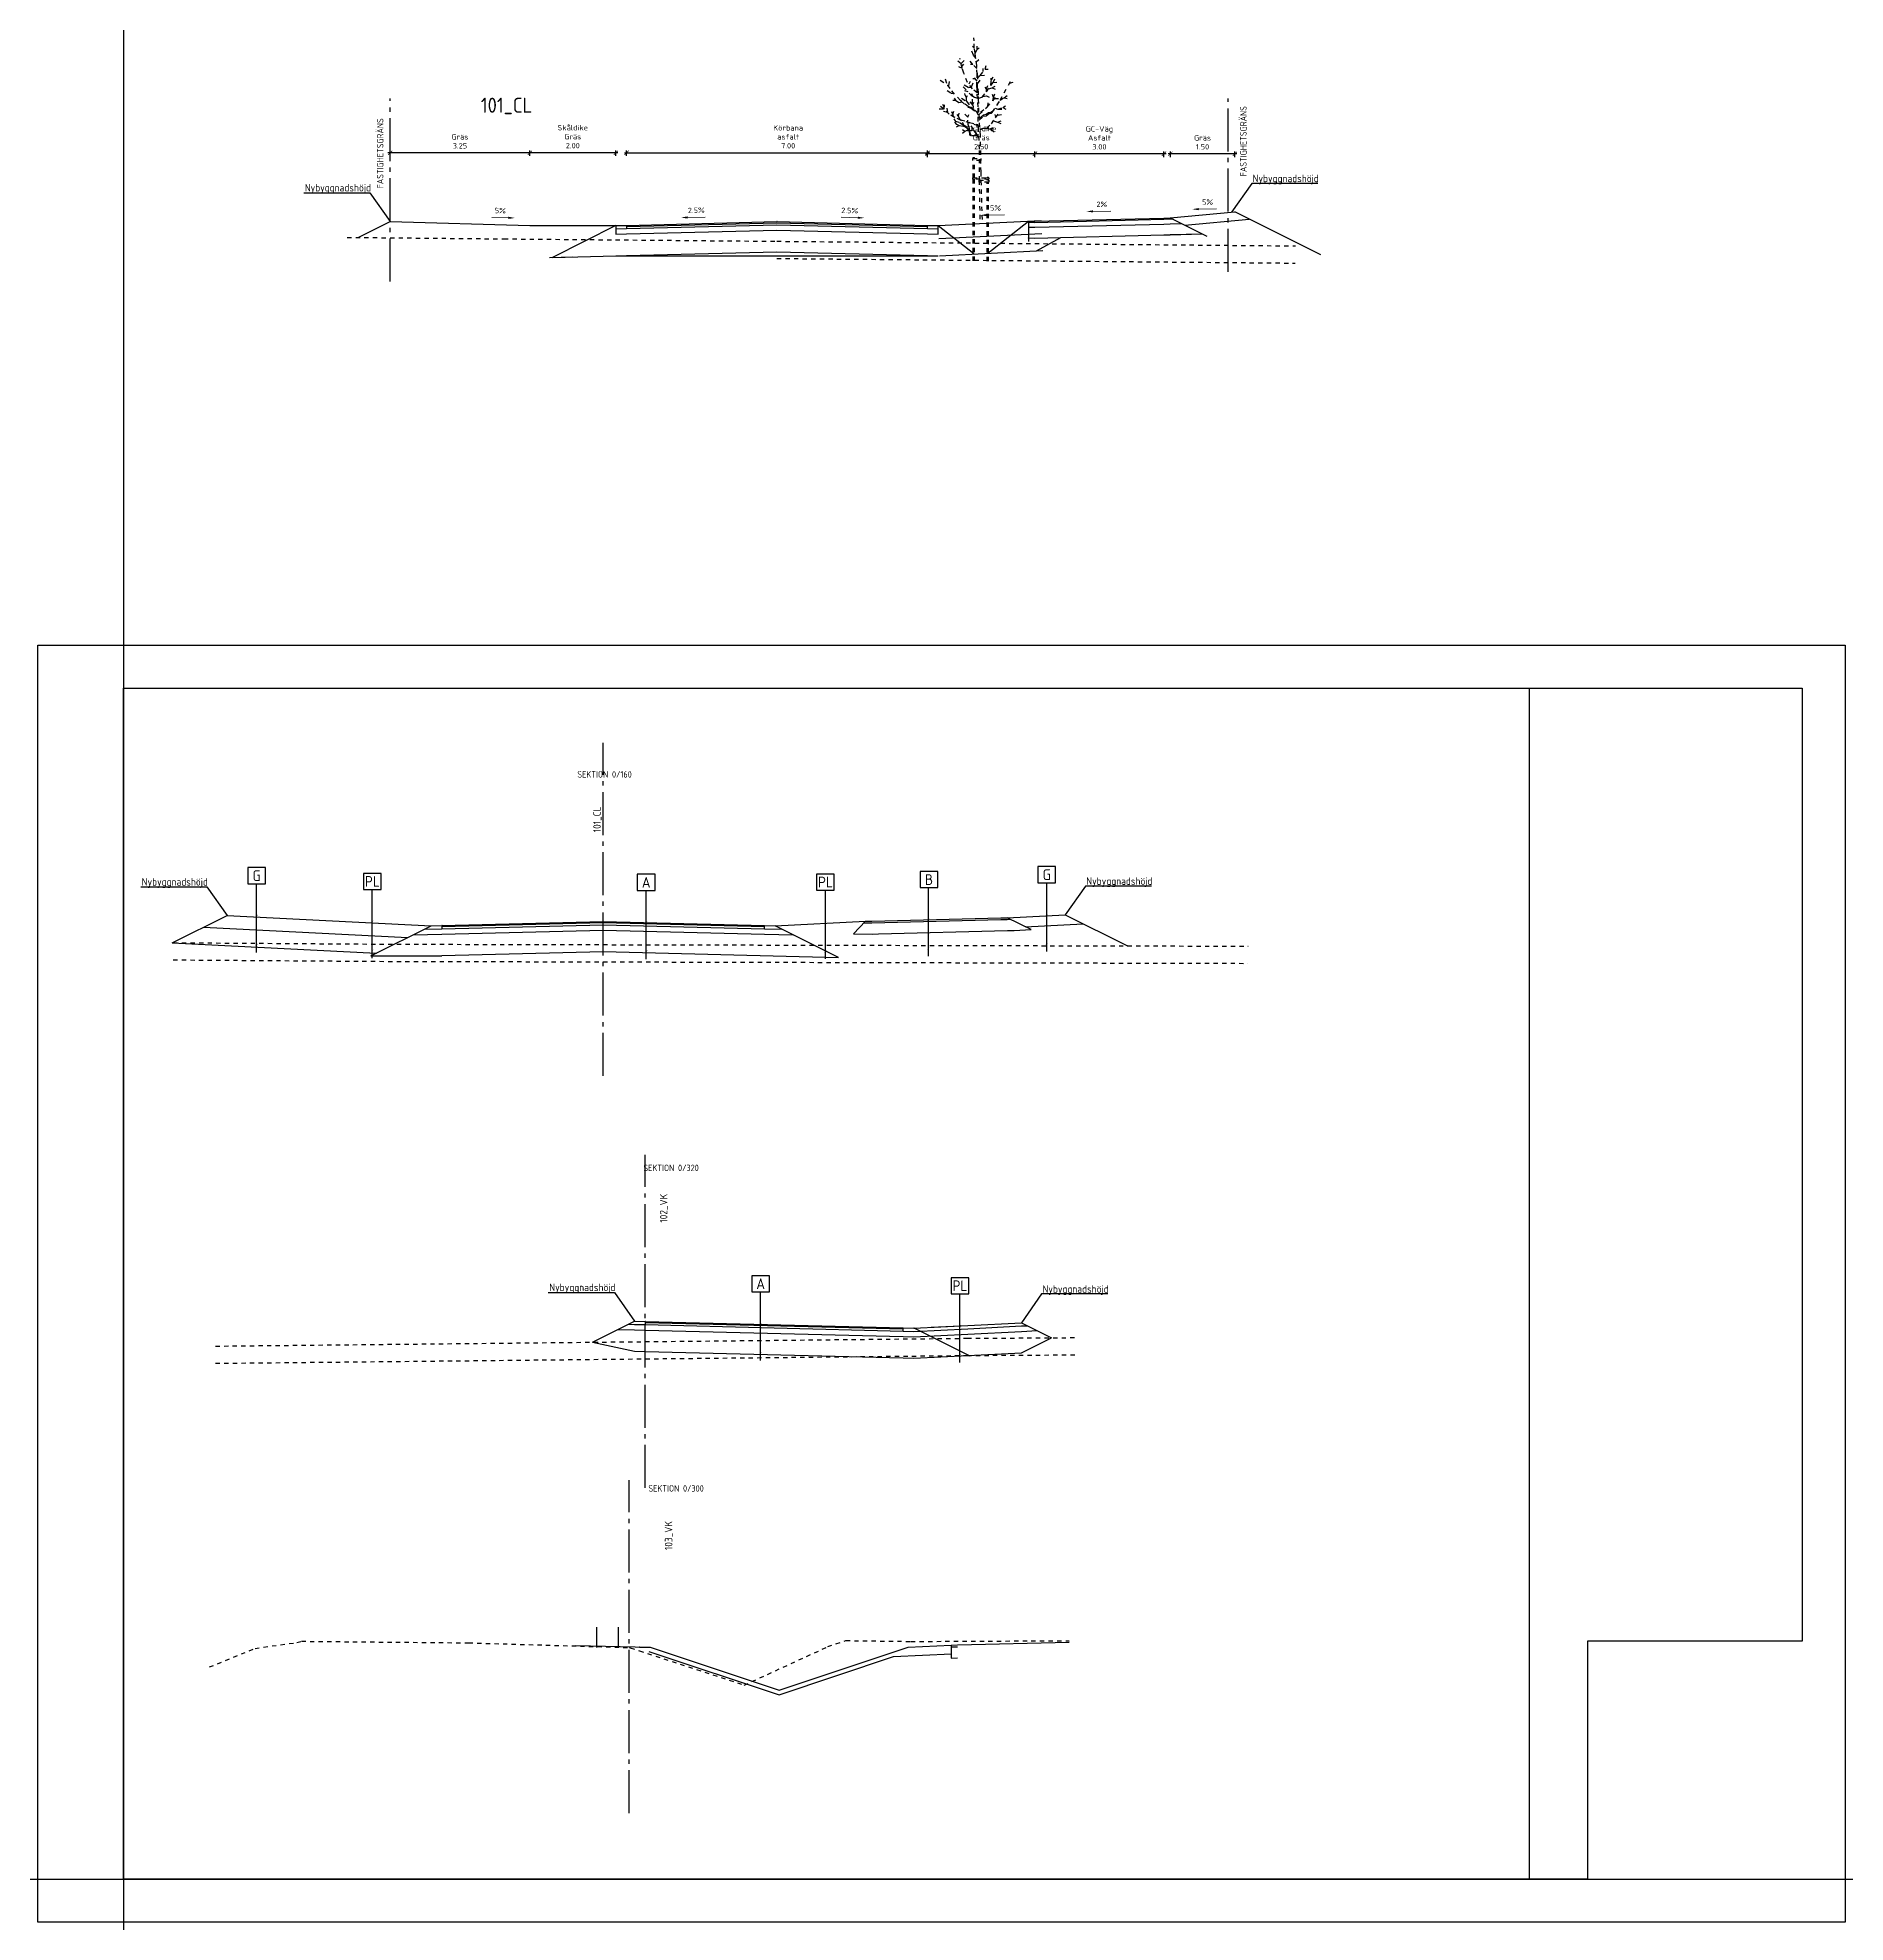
# Model space of a CAD drawing. Header units: metres. Extents: x -15 to 360, y -10 to 97.
# Drawn here: x 98 to 140.05, y -1 to 42.83 of the extents above; entities that cross this region are included whole.
import ezdxf
from ezdxf.enums import TextEntityAlignment as Align

# ---------------------------------------------------------------- set-up
doc = ezdxf.new("R2010")
doc.units = ezdxf.units.M
doc.header["$LTSCALE"] = 0.05
doc.header["$MEASUREMENT"] = 0
for name, pattern in [('AA_DASHED_1', [2, 1, -1]), ('CENTRUMLINJE', [27, 20, -3, 1, -3]), ('DASHED_2', [3, 2, -1])]:
    doc.linetypes.add(name, pattern=pattern)
doc.layers.get('0').update_dxf_attribs({"linetype": 'CONTINUOUS'})
doc.layers.get('DEFPOINTS').update_dxf_attribs({"color": 5, "linetype": 'CONTINUOUS'})
for name, color, linetype in [('04_bakgrund', 9, 'AA_DASHED_1'), ('04_mått', 4, 'CONTINUOUS'), ('04_txt', 1, 'CONTINUOUS'), ('04_öb-typ', 1, 'CONTINUOUS'), ('M-37-CL_Txt', 1, 'CONTINUOUS'), ('M-37-Mark', 9, 'DASHED_2'), ('M-37-OB_B1', 4, 'CONTINUOUS'), ('M-37-OB_B2', 4, 'CONTINUOUS'), ('M-37-OB_Bi1', 4, 'CONTINUOUS'), ('M-37-OB_Bi2', 4, 'CONTINUOUS'), ('M-37-OB_F1', 4, 'CONTINUOUS'), ('M-37-OB_F2', 4, 'CONTINUOUS'), ('M-37-SektNr', 3, 'CONTINUOUS'), ('M-37-Vag-Overyta', 3, 'CONTINUOUS'), ('M-37-Vag-Slitlager', 4, 'CONTINUOUS'), ('M-372A', 9, 'DASHED_2'), ('M-378B', 7, 'CENTRUMLINJE')]:
    doc.layers.add(name, color=color, linetype=linetype)
doc.layers.add('Non-PlotDot', color=7, linetype='CONTINUOUS', plot=False)
doc.styles.add('ISO', font='iso.shx')
doc.styles.add('P_ISO_30', font='ISO', dxfattribs={"height": 3})
doc.dimstyles.new('BH90$0', dxfattribs={"dimscale": 0.05, "dimtxt": 2.5, "dimasz": 2, "dimexe": 1, "dimexo": 5, "dimgap": 2, "dimtad": 1, "dimzin": 0, "dimdsep": 46, "dimtxsty": 'ISO', "dimblk1": 'ARCHTICK', "dimblk2": 'ARCHTICK', "dimsah": 1, "dimcen": 1.5, "dimdle": 1, "dimadec": 0, "dimazin": 0, "dimtfac": 1, "dimtix": 1, "dimtmove": 0, "dimatfit": 3, "dimfxl": 1.5, "dimfxlon": 1, "dimtolj": 1, "dimtzin": 0, "dimarcsym": 0})

# ---------------------------------------------------------------- blocks, each defined once
blk = doc.blocks.new('_NYPLANTERAT_TRAD_2')
for points in [[(-0.14, 3.984), (-0.178, 4.018)], [(-0.121, 3.859), (-0.14, 3.979), (-0.14, 4.147), (-0.151, 4.221)], [(0.049, -0.01), (0.019, 1.098), (0.005, 1.944), (-0.029, 2.491), (-0.034, 2.708), (-0.044, 2.756), (-0.044, 2.887), (-0.044, 2.993), (-0.063, 3.056), (-0.058, 3.327), (-0.082, 3.574), (-0.121, 3.859), (-0.068, 3.951), (-0.068, 4.024)], [(-0.068, 3.951), (-0.028, 3.984)], [(-0.52, 3.686), (-0.44, 3.623)], [(-0.506, 3.547), (-0.424, 3.514)], [(-0.073, 2.935), (-0.179, 3.033), (-0.296, 3.175), (-0.382, 3.395), (-0.382, 3.395), (-0.424, 3.514), (-0.472, 3.738)], [(-0.373, 3.688), (-0.44, 3.623)], [(-0.387, 3.603), (-0.434, 3.547)], [(-0.073, 3.371), (-0.082, 3.501), (-0.169, 3.596), (-0.241, 3.678)], [(-0.169, 3.596), (-0.227, 3.596)], [(-0.2, 3.918), (-0.164, 3.814), (-0.104, 3.735)], [(-0.094, 3.658), (-0.034, 3.715)], [(-0.004, 3.344), (0.116, 3.492), (0.139, 3.577)], [(-0.93, 3.236), (-0.765, 3.117)], [(-0.813, 3.26), (-0.765, 3.117), (-0.676, 2.995)], [(-0.72, 3.202), (-0.742, 3.086)], [(-0.399, 3.075), (-0.209, 2.884), (-0.133, 2.837), (-0.063, 2.813)], [(-0.37, 3.121), (-0.274, 3.065), (-0.209, 3.069)], [(-0.232, 3.202), (-0.265, 3.137)], [(-0.173, 3.163), (-0.209, 3.069)], [(-0.118, 3.265), (-0.171, 3.262)], [(-0.075, 3.209), (-0.163, 3.322)], [(0, 0), (-0.019, 0.899), (-0.019, 1.63), (-0.039, 2.075), (-0.048, 2.278), (-0.048, 2.611), (-0.073, 2.935), (-0.068, 3.022), (-0.077, 3.085), (-0.073, 3.371)], [(-0.061, 3.151), (0.014, 3.25)], [(-0.059, 3.284), (-0.004, 3.344)], [(-0.044, 2.811), (0.042, 2.841), (0.145, 2.96), (0.244, 3.111), (0.258, 3.225), (0.298, 3.308)], [(-0.021, 2.301), (0.079, 2.394), (0.137, 2.406), (0.221, 2.468), (0.266, 2.469), (0.28, 2.477), (0.46, 2.765), (0.75, 3.286)], [(-0.004, 3.344), (0.12, 3.352)], [(0.068, 3.432), (0.065, 3.503)], [(0.145, 2.96), (0.145, 3.028), (0.115, 3.068)], [(0.116, 3.492), (0.187, 3.485)], [(0.145, 3.028), (0.175, 3.105)], [(0.244, 3.111), (0.304, 3.175), (0.389, 3.185)], [(0.258, 3.225), (0.254, 3.282)], [(0.336, 3.085), (0.276, 3.058)], [(0.304, 3.175), (0.342, 3.268)], [(0.682, 3.163), (0.765, 3.185)], [(-0.043, 2.174), (-0.234, 2.231), (-0.445, 2.297), (-0.6, 2.367), (-0.726, 2.443), (-0.84, 2.562), (-0.968, 2.652)], [(-0.836, 2.604), (-0.871, 2.669)], [(-0.84, 2.562), (-0.83, 2.67)], [(-0.767, 2.99), (-0.674, 2.934), (-0.608, 2.921)], [(-0.045, 2.466), (-0.144, 2.543), (-0.211, 2.595), (-0.272, 2.61), (-0.461, 2.762), (-0.676, 2.995)], [(-0.64, 2.771), (-0.574, 2.765), (-0.501, 2.715), (-0.42, 2.726)], [(-0.604, 2.815), (-0.574, 2.765)], [(-0.44, 2.743), (-0.278, 2.601), (-0.213, 2.579), (-0.081, 2.48), (-0.046, 2.429)], [(-0.433, 2.817), (-0.32, 2.743), (-0.211, 2.595)], [(-0.364, 2.993), (-0.291, 2.967)], [(-0.32, 2.829), (-0.35, 2.882), (-0.358, 2.926)], [(-0.32, 2.743), (-0.32, 2.829), (-0.294, 2.878)], [(-0.187, 2.677), (-0.234, 2.725)], [(-0.175, 2.863), (-0.198, 2.912)], [(-0.187, 2.793), (-0.187, 2.677), (-0.165, 2.618), (-0.17, 2.563)], [(-0.178, 2.653), (-0.147, 2.721)], [(-0.027, 2.431), (0.16, 2.604), (0.393, 2.869)], [(0.199, 2.654), (0.085, 2.544), (-0.025, 2.457)], [(0.439, 2.74), (0.283, 2.505), (0.248, 2.484), (0.194, 2.474), (0.137, 2.432), (0.074, 2.417), (0.014, 2.362), (-0.009, 2.35), (-0.021, 2.343)], [(0.051, 2.851), (0.149, 2.865), (0.209, 2.839)], [(0.179, 2.626), (0.185, 2.706)], [(0.194, 3.035), (0.276, 3.058), (0.346, 3.024)], [(0.29, 2.752), (0.306, 2.829), (0.284, 2.898)], [(0.306, 2.829), (0.34, 2.912)], [(0.34, 2.809), (0.423, 2.807)], [(0.345, 2.58), (0.407, 2.562), (0.525, 2.594), (0.584, 2.634)], [(0.46, 2.765), (0.556, 2.825), (0.626, 2.805)], [(0.556, 2.825), (0.628, 2.873)], [(-0.959, 2.565), (-0.84, 2.562)], [(-0.78, 2.578), (-0.762, 2.481), (-0.851, 2.503)], [(-0.684, 2.418), (-0.542, 2.351), (-0.454, 2.312), (-0.249, 2.251), (-0.092, 2.213), (-0.045, 2.204)], [(-0.665, 2.501), (-0.622, 2.389)], [(-0.641, 2.438), (-0.617, 2.508)], [(-0.272, 2.093), (-0.338, 2.163), (-0.399, 2.187), (-0.489, 2.248), (-0.564, 2.272), (-0.603, 2.331)], [(-0.482, 2.168), (-0.547, 2.204), (-0.591, 2.257)], [(-0.506, 2.393), (-0.538, 2.437)], [(-0.476, 2.322), (-0.506, 2.393), (-0.491, 2.463)], [(-0.37, 2.176), (-0.409, 2.245)], [(-0.292, 2.371), (-0.361, 2.447)], [(-0.292, 2.371), (-0.269, 2.437)], [(-0.034, 1.951), (-0.214, 1.961), (-0.229, 1.978), (-0.244, 2.053), (-0.251, 2.107), (-0.277, 2.199), (-0.292, 2.371)], [(-0.062, 1.954), (-0.158, 2.09), (-0.236, 2.211)], [(-0.004, 2.08), (0.07, 2.114), (0.155, 2.114), (0.261, 2.219), (0.357, 2.36), (0.449, 2.491)], [(0.306, 2.286), (0.403, 2.258), (0.489, 2.288)], [(0.365, 2.371), (0.35, 2.432)], [(0.399, 2.42), (0.503, 2.433)], [(0.403, 2.258), (0.477, 2.226)], [(0.407, 2.562), (0.503, 2.556)], [(0.525, 2.594), (0.592, 2.56)], [(-0.03, 1.89), (-0.052, 1.923), (-0.106, 1.937), (-0.213, 1.938), (-0.242, 1.955), (-0.244, 1.989), (-0.261, 2.057), (-0.322, 2.126), (-0.356, 2.15), (-0.392, 2.156), (-0.501, 2.17), (-0.557, 2.139)], [(-0.081, 1.954), (-0.115, 2.02), (-0.151, 2.071), (-0.226, 2.053), (-0.295, 2.068), (-0.358, 2.042), (-0.413, 2.076)], [(-0.358, 2.042), (-0.411, 1.995)], [(-0.005, 2.096), (0.07, 2.114)], [(0.155, 2.114), (0.246, 2.092), (0.302, 2.128)], [(0.246, 2.092), (0.33, 2.026)]]:
    blk.add_lwpolyline(points)
blk = doc.blocks.new('_ARCHTICK')
at = {"color": 0, "linetype": 'ByBlock', "const_width": 0.15}
blk.add_lwpolyline([(-0.5, -0.5), (0.5, 0.5)], dxfattribs=at)
blk = doc.blocks.new('*D74')
at = {"layer": '04_mått', "color": 0, "lineweight": -2}
for p, q in [((121.249, 40.131), (118.649, 40.131)), ((118.699, 40.056), (118.699, 40.181)), ((121.199, 40.056), (121.199, 40.181))]:
    blk.add_line(p, q, dxfattribs=at)
at = {"layer": 'DEFPOINTS', "color": 0}
for p in [(118.699, 40.131), (118.699, 38.466), (121.199, 38.48)]:
    blk.add_point(p, dxfattribs=at)
at = {"layer": '04_mått', "color": 0, "lineweight": -2, "xscale": 0.1, "yscale": 0.1, "zscale": 0.1, "rotation": 180}
blk.add_blockref('_ARCHTICK', (118.699, 40.131), dxfattribs=at)
at = {"layer": '04_mått', "color": 0, "lineweight": -2, "xscale": 0.1, "yscale": 0.1, "zscale": 0.1}
blk.add_blockref('_ARCHTICK', (121.199, 40.131), dxfattribs=at)
at = {"layer": '04_mått', "color": 0, "insert": (119.949, 40.507), "char_height": 0.125, "attachment_point": 5, "style": 'ISO'}
blk.add_mtext('\\A1;Skåldike\\PGräs\\P2.50', dxfattribs=at)
blk = doc.blocks.new('*D76')
at = {"layer": '04_mått', "color": 0, "lineweight": -2}
for p, q in [((111.649, 40.155), (118.748, 40.155)), ((111.699, 40.08), (111.699, 40.205)), ((118.698, 40.08), (118.698, 40.205))]:
    blk.add_line(p, q, dxfattribs=at)
at = {"layer": 'DEFPOINTS', "color": 0}
for p in [(118.698, 40.155), (111.699, 38.466), (118.698, 38.441)]:
    blk.add_point(p, dxfattribs=at)
at = {"layer": '04_mått', "color": 0, "lineweight": -2, "xscale": 0.1, "yscale": 0.1, "zscale": 0.1, "rotation": 180}
blk.add_blockref('_ARCHTICK', (111.699, 40.155), dxfattribs=at)
at = {"layer": '04_mått', "color": 0, "lineweight": -2, "xscale": 0.1, "yscale": 0.1, "zscale": 0.1}
blk.add_blockref('_ARCHTICK', (118.698, 40.155), dxfattribs=at)
at = {"layer": '04_mått', "color": 0, "insert": (115.458, 40.526), "char_height": 0.125, "attachment_point": 5, "style": 'ISO'}
blk.add_mtext('\\A1;Körbana\\Pasfalt\\P7.00', dxfattribs=at)
blk = doc.blocks.new('*D77')
at = {"layer": '04_mått', "color": 0, "lineweight": -2}
for p, q in [((124.249, 40.131), (121.149, 40.131)), ((121.199, 40.056), (121.199, 40.181)), ((124.199, 40.056), (124.199, 40.181))]:
    blk.add_line(p, q, dxfattribs=at)
at = {"layer": 'DEFPOINTS', "color": 0}
for p in [(121.199, 40.131), (121.199, 38.462), (124.199, 38.507)]:
    blk.add_point(p, dxfattribs=at)
at = {"layer": '04_mått', "color": 0, "lineweight": -2, "xscale": 0.1, "yscale": 0.1, "zscale": 0.1, "rotation": 180}
blk.add_blockref('_ARCHTICK', (121.199, 40.131), dxfattribs=at)
at = {"layer": '04_mått', "color": 0, "lineweight": -2, "xscale": 0.1, "yscale": 0.1, "zscale": 0.1}
blk.add_blockref('_ARCHTICK', (124.199, 40.131), dxfattribs=at)
at = {"layer": '04_mått', "color": 0, "insert": (122.699, 40.502), "char_height": 0.125, "attachment_point": 5, "style": 'ISO'}
blk.add_mtext('\\A1;GC-Väg\\PAsfalt\\P3.00', dxfattribs=at)
blk = doc.blocks.new('*D78')
at = {"layer": '04_mått', "color": 0, "lineweight": -2}
for p, q in [((125.898, 40.131), (124.299, 40.131)), ((124.349, 40.056), (124.349, 40.181)), ((125.848, 40.056), (125.848, 40.181))]:
    blk.add_line(p, q, dxfattribs=at)
at = {"layer": 'DEFPOINTS', "color": 0}
for p in [(124.349, 40.131), (125.848, 38.695), (124.349, 38.462)]:
    blk.add_point(p, dxfattribs=at)
at = {"layer": '04_mått', "color": 0, "lineweight": -2, "xscale": 0.1, "yscale": 0.1, "zscale": 0.1, "rotation": 180}
blk.add_blockref('_ARCHTICK', (124.349, 40.131), dxfattribs=at)
at = {"layer": '04_mått', "color": 0, "lineweight": -2, "xscale": 0.1, "yscale": 0.1, "zscale": 0.1}
blk.add_blockref('_ARCHTICK', (125.848, 40.131), dxfattribs=at)
at = {"layer": '04_mått', "color": 0, "insert": (125.098, 40.398), "char_height": 0.125, "attachment_point": 5, "style": 'ISO'}
blk.add_mtext('\\A1;Gräs\\P1.50', dxfattribs=at)
blk = doc.blocks.new('*D79')
at = {"layer": '04_mått', "color": 0, "lineweight": -2}
for p, q in [((109.498, 40.155), (106.149, 40.155)), ((106.199, 40.08), (106.199, 40.205)), ((109.448, 40.08), (109.448, 40.205))]:
    blk.add_line(p, q, dxfattribs=at)
at = {"layer": 'DEFPOINTS', "color": 0}
for p in [(106.199, 40.155), (106.199, 38.557), (109.448, 38.46)]:
    blk.add_point(p, dxfattribs=at)
at = {"layer": '04_mått', "color": 0, "lineweight": -2, "xscale": 0.1, "yscale": 0.1, "zscale": 0.1, "rotation": 180}
blk.add_blockref('_ARCHTICK', (106.199, 40.155), dxfattribs=at)
at = {"layer": '04_mått', "color": 0, "lineweight": -2, "xscale": 0.1, "yscale": 0.1, "zscale": 0.1}
blk.add_blockref('_ARCHTICK', (109.448, 40.155), dxfattribs=at)
at = {"layer": '04_mått', "color": 0, "insert": (107.823, 40.421), "char_height": 0.125, "attachment_point": 5, "style": 'ISO'}
blk.add_mtext('\\A1;Gräs\\P3.25', dxfattribs=at)
blk = doc.blocks.new('*D80')
at = {"layer": '04_mått', "color": 0, "lineweight": -2}
for p, q in [((111.498, 40.155), (109.398, 40.155)), ((109.448, 40.08), (109.448, 40.205)), ((111.448, 40.08), (111.448, 40.205))]:
    blk.add_line(p, q, dxfattribs=at)
at = {"layer": 'DEFPOINTS', "color": 0}
for p in [(109.448, 40.155), (109.448, 38.46), (111.448, 38.503)]:
    blk.add_point(p, dxfattribs=at)
at = {"layer": '04_mått', "color": 0, "lineweight": -2, "xscale": 0.1, "yscale": 0.1, "zscale": 0.1, "rotation": 180}
blk.add_blockref('_ARCHTICK', (109.448, 40.155), dxfattribs=at)
at = {"layer": '04_mått', "color": 0, "lineweight": -2, "xscale": 0.1, "yscale": 0.1, "zscale": 0.1}
blk.add_blockref('_ARCHTICK', (111.448, 40.155), dxfattribs=at)
at = {"layer": '04_mått', "color": 0, "insert": (110.448, 40.53), "char_height": 0.125, "attachment_point": 5, "style": 'ISO'}
blk.add_mtext('\\A1;Skåldike\\PGräs\\P2.00', dxfattribs=at)
blk = doc.blocks.new('*D81')
at = {"layer": '04_mått', "color": 0, "lineweight": 5}
blk.add_line((117.078, 38.644), (116.693, 38.654), dxfattribs=at)
at = {"layer": '04_mått', "color": 0}
blk.add_solid([(117.079, 38.669), (117.078, 38.619), (117.228, 38.641)], dxfattribs=at)
at = {"layer": 'DEFPOINTS', "color": 0}
for p in [(116.693, 38.654), (116.689, 38.496), (117.224, 38.483)]:
    blk.add_point(p, dxfattribs=at)
at = {"layer": '04_mått', "color": 0, "insert": (116.89, 38.812), "char_height": 0.125, "attachment_point": 5, "rotation": 358.5679, "style": 'ISO'}
blk.add_mtext('\\A1;2.5%', dxfattribs=at)
blk = doc.blocks.new('_None')
blk = doc.blocks.new('*D82')
at = {"layer": '04_mått', "color": 0, "lineweight": 5}
blk.add_line((113.118, 38.651), (113.53, 38.661), dxfattribs=at)
at = {"layer": '04_mått', "color": 0}
blk.add_solid([(113.118, 38.676), (113.119, 38.626), (112.968, 38.647)], dxfattribs=at)
at = {"layer": 'DEFPOINTS', "color": 0}
for p in [(113.53, 38.661), (112.972, 38.485), (113.534, 38.499)]:
    blk.add_point(p, dxfattribs=at)
at = {"layer": '04_mått', "color": 0, "insert": (113.32, 38.818), "char_height": 0.125, "attachment_point": 5, "rotation": 1.4321, "style": 'ISO'}
blk.add_mtext('\\A1;2.5%', dxfattribs=at)
blk = doc.blocks.new('*D83')
at = {"layer": '04_mått', "color": 0, "lineweight": 5}
blk.add_line((120.075, 38.706), (120.492, 38.712), dxfattribs=at)
at = {"layer": '04_mått', "color": 0}
blk.add_solid([(120.074, 38.731), (120.075, 38.681), (119.925, 38.703)], dxfattribs=at)
at = {"layer": 'DEFPOINTS', "color": 0}
for p in [(120.492, 38.712), (119.927, 38.558), (120.494, 38.567)]:
    blk.add_point(p, dxfattribs=at)
at = {"layer": '04_mått', "color": 0, "insert": (120.281, 38.871), "char_height": 0.125, "attachment_point": 5, "rotation": 0.8594, "style": 'ISO'}
blk.add_mtext('\\A1;5%', dxfattribs=at)
blk = doc.blocks.new('*D84')
at = {"layer": '04_mått', "color": 0, "lineweight": 5}
blk.add_line((122.548, 38.792), (122.965, 38.799), dxfattribs=at)
at = {"layer": '04_mått', "color": 0}
blk.add_solid([(122.548, 38.817), (122.548, 38.767), (122.398, 38.79)], dxfattribs=at)
at = {"layer": 'DEFPOINTS', "color": 0}
for p in [(122.4, 38.645), (122.965, 38.799), (122.968, 38.653)]:
    blk.add_point(p, dxfattribs=at)
at = {"layer": '04_mått', "color": 0, "insert": (122.754, 38.958), "char_height": 0.125, "attachment_point": 5, "rotation": 0.8594, "style": 'ISO'}
blk.add_mtext('\\A1;2%', dxfattribs=at)
blk = doc.blocks.new('*D85')
at = {"layer": '04_mått', "color": 0, "lineweight": 5}
blk.add_line((125.008, 38.844), (125.425, 38.85), dxfattribs=at)
at = {"layer": '04_mått', "color": 0}
blk.add_solid([(125.007, 38.869), (125.008, 38.819), (124.858, 38.842)], dxfattribs=at)
at = {"layer": 'DEFPOINTS', "color": 0}
for p in [(124.86, 38.696), (125.425, 38.85), (125.427, 38.705)]:
    blk.add_point(p, dxfattribs=at)
at = {"layer": '04_mått', "color": 0, "insert": (125.214, 39.009), "char_height": 0.125, "attachment_point": 5, "rotation": 0.8594, "style": 'ISO'}
blk.add_mtext('\\A1;5%', dxfattribs=at)
blk = doc.blocks.new('*D86')
at = {"layer": '04_mått', "color": 0, "lineweight": 5}
blk.add_line((108.951, 38.642), (108.566, 38.652), dxfattribs=at)
at = {"layer": '04_mått', "color": 0}
blk.add_solid([(108.952, 38.667), (108.951, 38.617), (109.101, 38.639)], dxfattribs=at)
at = {"layer": 'DEFPOINTS', "color": 0}
for p in [(108.566, 38.652), (108.562, 38.494), (109.097, 38.481)]:
    blk.add_point(p, dxfattribs=at)
at = {"layer": '04_mått', "color": 0, "insert": (108.763, 38.81), "char_height": 0.125, "attachment_point": 5, "rotation": 358.5679, "style": 'ISO'}
blk.add_mtext('\\A1;5%', dxfattribs=at)
blk = doc.blocks.new('_H-NSEK')
at = {"color": 0, "linetype": 'ByBlock'}
blk.add_lwpolyline([(0.207, 0.187), (-0.207, 0.187), (-0.207, -0.187), (0.207, -0.187)], close=True, dxfattribs=at)
at = {"color": 0, "linetype": 'ByBlock', "style": 'ISO'}
blk.add_attdef('N', text='', height=0.25, rotation=180, dxfattribs=at).set_placement((0, 0), align=Align.MIDDLE_CENTER)

msp = doc.modelspace()

# ---------------------------------------------------------------- linework, layer by layer
at = {"layer": '04_bakgrund'}
for p, q in [((119.76, 40.047), (119.79, 40.047)), ((119.76, 40.02), (119.76, 40.047)), ((119.76, 39.575), (119.76, 39.978)), ((119.79, 40.02), (119.79, 40.047)), ((119.79, 39.575), (119.79, 39.978)), ((119.76, 37.642), (119.76, 39.545)), ((119.79, 37.642), (119.79, 39.545)), ((120.09, 39.586), (120.12, 39.586)), ((120.09, 39.575), (120.09, 39.586)), ((120.09, 39.516), (120.09, 39.545)), ((120.09, 37.634), (120.09, 39.474)), ((120.12, 39.575), (120.12, 39.586)), ((120.12, 39.516), (120.12, 39.545)), ((120.12, 37.633), (120.12, 39.474))]:
    msp.add_line(p, q, dxfattribs=at)
for points in [[(119.754, 40.02), (119.94, 40.02), (119.94, 39.978), (119.754, 39.978)], [(119.756, 39.575), (120.123, 39.575), (120.123, 39.545), (119.756, 39.545)], [(119.9, 39.516), (120.125, 39.516), (120.125, 39.474), (119.9, 39.474)]]:
    msp.add_lwpolyline(points, close=True, dxfattribs=at)
at = {"layer": '04_öb-typ'}
for p, q in [((103.093, 21.558), (103.093, 23.156)), ((105.784, 21.423), (105.784, 23.022)), ((112.155, 21.402), (112.155, 23)), ((116.325, 21.408), (116.325, 23.007)), ((118.719, 21.471), (118.719, 23.07)), ((121.473, 21.58), (121.473, 23.179)), ((114.818, 12.067), (114.818, 13.665)), ((119.454, 12.02), (119.454, 13.618))]:
    msp.add_line(p, q, dxfattribs=at)
at = {"layer": 'DEFPOINTS'}
for p, direction in [((100, 0), (0, -1)), ((0, 0), (1, 0))]:
    msp.add_xline(p, direction, dxfattribs=at)
at = {"layer": 'DEFPOINTS', "flags": 128}
for points in [[(98, -1), (98, 28.7), (140.05, 28.7), (140.05, -1)], [(100, 0), (100, 27.7), (139.05, 27.7), (139.05, 5.54), (134.05, 5.54), (134.05, 0)]]:
    msp.add_lwpolyline(points, close=True, dxfattribs=at)
msp.add_lwpolyline([(132.707, 0), (132.707, 27.7)], dxfattribs=at)
at = {"layer": 'M-37-CL_Txt', "flags": 128}
for points in [[(104.191, 39.226), (105.728, 39.226), (106.197, 38.558)], [(127.78, 39.442), (126.242, 39.442), (125.773, 38.773)], [(100.397, 23.082), (101.935, 23.082), (102.404, 22.414)], [(123.911, 23.1), (122.374, 23.1), (121.905, 22.432)], [(109.878, 13.651), (111.416, 13.651), (111.885, 12.982)], [(122.892, 13.613), (121.354, 13.613), (120.885, 12.945)]]:
    msp.add_lwpolyline(points, dxfattribs=at)
at = {"layer": 'M-37-Mark'}
for p, q in [((102.135, 12.401), (112.135, 12.505)), ((112.135, 12.505), (119.621, 12.583)), ((119.621, 12.583), (122.135, 12.598)), ((102.139, 12.001), (112.139, 12.105)), ((112.139, 12.105), (119.625, 12.183)), ((119.623, 12.183), (122.137, 12.198)), ((101.997, 4.938), (103.056, 5.371)), ((103.056, 5.371), (104.028, 5.507)), ((104.028, 5.507), (104.135, 5.536)), ((104.135, 5.536), (107.993, 5.5)), ((107.993, 5.5), (108.008, 5.499)), ((108.008, 5.499), (108.025, 5.499)), ((108.025, 5.499), (111.76, 5.391)), ((111.76, 5.391), (111.786, 5.382)), ((111.786, 5.382), (111.997, 5.313)), ((111.997, 5.313), (114.434, 4.516)), ((114.434, 4.516), (116.381, 5.411)), ((116.381, 5.411), (116.798, 5.553)), ((116.798, 5.553), (118.314, 5.532)), ((118.314, 5.532), (121.997, 5.549))]:
    msp.add_line(p, q, dxfattribs=at)
at = {"layer": 'M-37-Mark', "flags": 128}
for points in [[(101.155, 21.784), (106.15, 21.749), (111.155, 21.738), (126.155, 21.703)], [(101.152, 21.384), (106.148, 21.349), (111.154, 21.338), (126.154, 21.303)]]:
    msp.add_lwpolyline(points, dxfattribs=at)
at = {"layer": 'M-37-OB_B1'}
for p, q in [((106.996, 22.098), (107.405, 22.108)), ((107.155, 22.177), (107.155, 22.177)), ((107.405, 22.108), (111.155, 22.201)), ((107.405, 22.108), (107.405, 22.108)), ((111.155, 22.201), (111.155, 22.202)), ((111.155, 22.202), (114.905, 22.108)), ((114.905, 22.108), (115.312, 22.098)), ((115.155, 22.177), (117.255, 22.282)), ((111.742, 12.91), (111.885, 12.906)), ((111.885, 12.906), (112.135, 12.9)), ((112.135, 12.9), (118.135, 12.75)), ((118.135, 12.75), (118.385, 12.744)), ((118.385, 12.744), (119.635, 12.806)), ((119.635, 12.806), (120.885, 12.869)), ((120.885, 12.869), (121.021, 12.876)), ((111.997, 5.402), (112.247, 5.396)), ((112.247, 5.396), (115.247, 4.397)), ((115.247, 4.397), (118.247, 5.396)), ((118.247, 5.396), (119.247, 5.446)), ((119.247, 5.446), (119.247, 5.146)), ((119.247, 5.146), (119.397, 5.15))]:
    msp.add_line(p, q, dxfattribs=at)
at = {"layer": 'M-37-OB_B2'}
for p, q in [((106.732, 21.966), (107.405, 21.983)), ((107.155, 22.177), (107.155, 22.177)), ((107.405, 21.983), (111.155, 22.076)), ((107.405, 21.983), (107.405, 21.983)), ((111.155, 22.076), (111.155, 22.077)), ((111.155, 22.077), (114.905, 21.983)), ((114.905, 21.983), (115.575, 21.966)), ((115.155, 22.177), (117.255, 22.282)), ((120.972, 22.155), (122.323, 22.222)), ((111.504, 12.791), (111.885, 12.781)), ((111.885, 12.781), (112.135, 12.775)), ((112.135, 12.775), (118.135, 12.625)), ((119.635, 12.681), (120.885, 12.744)), ((120.885, 12.744), (121.249, 12.762)), ((118.135, 12.625), (118.385, 12.619)), ((118.385, 12.619), (119.635, 12.681))]:
    msp.add_line(p, q, dxfattribs=at)
at = {"layer": 'M-37-OB_B2', "flags": 128}
msp.add_lwpolyline([(117.254, 22.282), (116.978, 21.989), (117.415, 21.985), (117.561, 21.989), (120.561, 22.064), (120.715, 22.068), (121.107, 22.088), (120.554, 22.364)], dxfattribs=at)
at = {"layer": 'M-37-OB_Bi1'}
for p, q in [((107.155, 22.177), (107.405, 22.183)), ((107.155, 22.177), (107.155, 22.177)), ((107.405, 22.108), (111.155, 22.202)), ((107.405, 22.183), (107.405, 22.108)), ((111.155, 22.202), (114.905, 22.108)), ((114.905, 22.108), (114.905, 22.183)), ((114.905, 22.183), (115.155, 22.177)), ((115.155, 22.177), (117.255, 22.282)), ((112.135, 12.975), (112.135, 12.9)), ((112.135, 12.9), (118.135, 12.75)), ((118.135, 12.75), (118.135, 12.825)), ((118.135, 12.825), (118.385, 12.819)), ((118.786, 12.839), (119.635, 12.881)), ((119.635, 12.881), (120.885, 12.944)), ((120.885, 12.944), (120.885, 12.944)), ((111.997, 5.402), (112.247, 5.396)), ((112.247, 5.396), (115.247, 4.397)), ((115.247, 4.397), (118.247, 5.396)), ((118.247, 5.396), (119.247, 5.446)), ((119.247, 5.446), (119.247, 5.406)), ((119.247, 5.406), (119.397, 5.41))]:
    msp.add_line(p, q, dxfattribs=at)
at = {"layer": 'M-37-OB_Bi2'}
for p, q in [((107.155, 22.177), (107.405, 22.183)), ((107.155, 22.177), (107.155, 22.177)), ((107.405, 22.108), (111.155, 22.202)), ((107.405, 22.183), (107.405, 22.108)), ((111.155, 22.202), (114.905, 22.108)), ((114.905, 22.108), (114.905, 22.183)), ((114.905, 22.183), (115.155, 22.177)), ((115.155, 22.177), (117.255, 22.282)), ((112.135, 12.975), (112.135, 12.9)), ((112.135, 12.9), (118.135, 12.75)), ((118.135, 12.75), (118.135, 12.825)), ((118.135, 12.825), (118.385, 12.819)), ((118.786, 12.839), (119.635, 12.881)), ((119.635, 12.881), (120.885, 12.944)), ((120.885, 12.944), (120.885, 12.944)), ((111.997, 5.402), (112.247, 5.396)), ((112.247, 5.396), (115.247, 4.397)), ((115.247, 4.397), (118.247, 5.396)), ((118.247, 5.396), (119.247, 5.446)), ((119.247, 5.446), (119.247, 5.406)), ((119.247, 5.406), (119.397, 5.41))]:
    msp.add_line(p, q, dxfattribs=at)
at = {"layer": 'M-37-OB_F1'}
for p, q in [((101.858, 22.141), (106.607, 21.904)), ((105.753, 21.476), (107.154, 22.177)), ((107.155, 22.177), (107.155, 22.177)), ((116.627, 21.44), (115.154, 22.177)), ((115.155, 22.177), (117.255, 22.282)), ((101.13, 21.777), (105.879, 21.539)), ((107.155, 21.477), (107.405, 21.483)), ((107.405, 21.483), (111.155, 21.576)), ((107.405, 21.483), (107.405, 21.483)), ((111.155, 21.576), (111.155, 21.577)), ((111.155, 21.577), (116.627, 21.44)), ((119.693, 12.166), (118.386, 12.819)), ((110.906, 12.492), (111.885, 12.281)), ((111.885, 12.281), (112.135, 12.275)), ((112.135, 12.275), (118.135, 12.125)), ((120.885, 12.244), (121.584, 12.595)), ((118.135, 12.125), (118.385, 12.119)), ((118.385, 12.119), (119.635, 12.181)), ((119.635, 12.181), (120.885, 12.244))]:
    msp.add_line(p, q, dxfattribs=at)
at = {"layer": 'M-37-OB_F2'}
for p, q in [((111.449, 38.46), (109.974, 37.723)), ((119.779, 37.801), (118.948, 38.459)), ((120.101, 37.817), (121.046, 38.565)), ((121.047, 38.166), (121.047, 38.176)), ((121.047, 38.176), (121.197, 38.172)), ((121.197, 38.172), (124.197, 38.247)), ((124.197, 38.247), (124.347, 38.251)), ((124.347, 38.251), (125.09, 38.27)), ((109.908, 37.721), (110.448, 37.735)), ((109.974, 37.723), (111.448, 37.76)), ((111.448, 37.76), (111.698, 37.76)), ((111.698, 37.76), (115.198, 37.76)), ((115.198, 37.76), (118.698, 37.76)), ((118.698, 37.76), (118.948, 37.76)), ((105.753, 21.476), (107.405, 21.476)), ((110.906, 12.492), (111.885, 12.281)), ((111.885, 12.281), (112.135, 12.275)), ((112.135, 12.275), (118.135, 12.125)), ((120.885, 12.244), (121.584, 12.595)), ((118.135, 12.125), (118.385, 12.119)), ((118.385, 12.119), (119.635, 12.181)), ((119.635, 12.181), (120.885, 12.244))]:
    msp.add_line(p, q, dxfattribs=at)
at = {"layer": 'M-37-Vag-Overyta'}
for p, q in [((121.197, 38.561), (124.197, 38.636)), ((121.197, 38.536), (124.197, 38.611)), ((121.197, 38.536), (124.197, 38.611)), ((121.197, 38.536), (124.197, 38.611)), ((121.197, 38.536), (124.197, 38.611)), ((124.197, 38.636), (124.347, 38.64)), ((124.197, 38.611), (124.347, 38.615)), ((124.197, 38.611), (124.347, 38.615)), ((124.197, 38.611), (124.347, 38.615)), ((124.197, 38.611), (124.347, 38.615)), ((124.347, 38.64), (125.847, 38.78)), ((124.347, 38.64), (125.197, 38.215)), ((124.347, 38.615), (124.395, 38.616)), ((124.347, 38.615), (124.395, 38.616)), ((124.347, 38.615), (124.395, 38.616)), ((124.347, 38.615), (124.395, 38.616)), ((124.685, 38.471), (126.185, 38.611)), ((127.847, 37.78), (125.847, 38.78)), ((105.455, 38.186), (106.198, 38.557)), ((106.198, 38.557), (109.448, 38.46)), ((109.448, 38.46), (111.447, 38.46)), ((111.448, 38.46), (111.698, 38.466)), ((111.448, 38.46), (111.698, 38.466)), ((111.448, 38.46), (111.698, 38.466)), ((111.448, 38.46), (111.698, 38.466)), ((111.448, 38.46), (111.448, 38.46)), ((111.448, 38.46), (111.448, 38.46)), ((111.448, 38.46), (111.448, 38.46)), ((111.448, 38.46), (111.448, 38.26)), ((111.448, 38.46), (111.448, 38.46)), ((111.448, 38.46), (111.448, 38.385)), ((111.448, 38.46), (111.448, 38.46)), ((111.448, 38.46), (111.448, 38.46)), ((111.448, 38.385), (111.698, 38.391)), ((111.448, 38.26), (111.698, 38.266)), ((111.698, 38.466), (115.198, 38.554)), ((111.698, 38.441), (115.198, 38.529)), ((111.698, 38.391), (115.198, 38.479)), ((111.698, 38.391), (115.198, 38.479)), ((111.698, 38.391), (115.198, 38.478)), ((111.698, 38.466), (111.698, 38.441)), ((111.698, 38.466), (111.698, 38.391)), ((111.698, 38.466), (111.698, 38.391)), ((111.698, 38.391), (111.698, 38.391)), ((111.698, 38.266), (115.198, 38.353)), ((111.698, 38.266), (111.698, 38.266)), ((115.198, 38.554), (118.698, 38.466)), ((115.198, 38.529), (118.698, 38.441)), ((115.198, 38.478), (115.198, 38.479)), ((115.198, 38.479), (118.698, 38.391)), ((115.198, 38.479), (118.698, 38.391)), ((115.198, 38.479), (118.698, 38.391)), ((115.198, 38.353), (115.198, 38.354)), ((115.198, 38.354), (118.698, 38.266)), ((118.698, 38.441), (118.698, 38.466)), ((118.698, 38.466), (118.948, 38.46)), ((118.698, 38.391), (118.698, 38.466)), ((118.698, 38.466), (118.948, 38.46)), ((118.698, 38.391), (118.698, 38.466)), ((118.698, 38.466), (118.948, 38.46)), ((118.698, 38.466), (118.948, 38.46)), ((118.698, 38.391), (118.948, 38.385)), ((118.698, 38.266), (118.948, 38.26)), ((118.948, 38.26), (118.948, 38.46)), ((118.948, 38.385), (118.948, 38.46)), ((121.047, 38.566), (121.048, 38.09)), ((121.047, 38.565), (121.047, 38.54)), ((121.047, 38.565), (121.047, 38.425)), ((121.047, 38.565), (121.047, 38.54)), ((121.047, 38.565), (121.047, 38.54)), ((121.047, 38.565), (121.047, 38.54)), ((121.047, 38.565), (121.197, 38.561)), ((121.047, 38.54), (121.197, 38.536)), ((121.047, 38.54), (121.197, 38.536)), ((121.047, 38.54), (121.197, 38.536)), ((121.047, 38.54), (121.197, 38.536)), ((121.047, 38.425), (121.197, 38.421)), ((121.047, 38.175), (121.197, 38.171)), ((121.197, 38.421), (124.197, 38.496)), ((121.197, 38.171), (124.197, 38.246)), ((124.197, 38.496), (124.347, 38.5)), ((124.197, 38.246), (124.347, 38.25)), ((124.347, 38.5), (124.614, 38.507)), ((124.347, 38.25), (125.09, 38.269)), ((111.448, 37.76), (111.698, 37.766)), ((111.698, 37.766), (115.198, 37.853)), ((111.698, 37.766), (111.698, 37.766)), ((115.198, 37.853), (115.198, 37.854)), ((115.198, 37.854), (118.698, 37.766)), ((118.698, 37.766), (118.948, 37.76)), ((101.13, 21.777), (102.405, 22.414)), ((102.405, 22.414), (107.155, 22.177)), ((117.405, 22.285), (120.405, 22.36)), ((120.405, 22.36), (120.555, 22.364)), ((120.555, 22.364), (121.905, 22.432)), ((121.905, 22.432), (123.348, 21.71)), ((107.155, 22.177), (107.405, 22.183)), ((107.405, 22.183), (111.155, 22.277)), ((111.155, 22.277), (114.905, 22.183)), ((114.905, 22.183), (115.155, 22.177)), ((115.155, 22.177), (117.255, 22.282)), ((117.255, 22.282), (117.405, 22.285)), ((110.906, 12.492), (111.885, 12.981)), ((111.885, 12.981), (112.135, 12.975)), ((112.135, 12.975), (118.135, 12.825)), ((118.135, 12.825), (118.385, 12.819)), ((118.385, 12.819), (119.635, 12.881)), ((119.635, 12.881), (120.885, 12.944)), ((120.885, 12.944), (121.584, 12.595)), ((111.01, 5.391), (111.01, 5.863)), ((111.51, 5.391), (111.51, 5.863)), ((111.995, 5.403), (111.996, 5.402)), ((111.996, 5.402), (111.997, 5.402)), ((111.997, 5.402), (112.247, 5.396)), ((112.247, 5.396), (115.247, 4.397)), ((115.247, 4.397), (118.247, 5.396)), ((118.247, 5.396), (119.247, 5.446)), ((119.247, 5.446), (119.397, 5.45)), ((119.397, 5.45), (121.997, 5.515))]:
    msp.add_line(p, q, dxfattribs=at)
at = {"layer": 'M-37-Vag-Overyta', "flags": 128}
for points in [[(118.947, 38.46), (121.345, 38.58)], [(118.962, 38.16), (121.36, 38.28)], [(121.236, 37.874), (121.798, 38.187)], [(118.982, 37.761), (121.38, 37.881)], [(117.214, 22.239), (117.256, 22.242), (117.406, 22.245), (120.406, 22.32), (120.556, 22.324), (120.626, 22.328)]]:
    msp.add_lwpolyline(points, dxfattribs=at)
at = {"layer": 'M-37-Vag-Slitlager'}
for p, q in [((107.155, 22.177), (107.405, 22.183)), ((107.155, 22.177), (107.155, 22.177)), ((107.405, 22.158), (111.155, 22.252)), ((107.405, 22.183), (107.405, 22.158)), ((111.155, 22.252), (114.905, 22.158)), ((114.905, 22.158), (114.905, 22.183)), ((114.905, 22.183), (115.155, 22.177)), ((115.155, 22.177), (117.255, 22.282)), ((112.135, 12.975), (112.135, 12.95)), ((112.135, 12.95), (118.135, 12.8)), ((118.135, 12.8), (118.135, 12.825)), ((118.135, 12.825), (118.385, 12.819)), ((118.786, 12.839), (119.635, 12.881)), ((119.635, 12.881), (120.885, 12.944)), ((120.885, 12.944), (120.885, 12.944)), ((110.51, 5.44), (112.247, 5.396)), ((112.215, 5.301), (115.247, 4.292)), ((112.247, 5.396), (115.247, 4.397)), ((115.247, 4.397), (118.247, 5.396)), ((118.247, 5.396), (119.247, 5.446)), ((119.247, 5.446), (119.247, 5.406)), ((119.247, 5.406), (119.397, 5.41)), ((115.247, 4.292), (117.911, 5.179)), ((117.911, 5.179), (119.257, 5.246))]:
    msp.add_line(p, q, dxfattribs=at)
at = {"layer": 'M-372A'}
for p, q in [((105.198, 38.188), (108.845, 38.153)), ((108.845, 38.153), (115.198, 38.097)), ((115.194, 37.697), (127.256, 37.589)), ((115.198, 38.097), (127.26, 37.989))]:
    msp.add_line(p, q, dxfattribs=at)
at = {"layer": 'M-378B', "linetype": 'CENTRUMLINJE'}
for p, q in [((106.197, 37.161), (106.197, 41.416)), ((125.697, 37.386), (125.697, 41.416)), ((111.154, 18.688), (111.154, 26.432)), ((112.135, 9.104), (112.135, 16.848)), ((111.76, 1.536), (111.76, 9.28))]:
    msp.add_line(p, q, dxfattribs=at)
at = {"layer": 'Non-PlotDot'}
for centre in [(124.197, 38.636), (124.347, 38.64), (105.455, 38.186), (106.198, 38.557), (111.448, 38.46), (111.698, 38.466), (115.198, 38.554), (118.698, 38.466), (118.948, 38.46), (119.948, 38.26), (121.047, 38.565), (121.197, 38.561), (125.197, 38.215), (102.405, 22.414), (120.405, 22.36), (120.555, 22.364), (107.155, 22.177), (107.405, 22.183), (111.155, 22.277), (114.905, 22.183), (115.155, 22.177), (117.255, 22.282), (117.405, 22.285), (101.155, 21.789), (123.348, 21.71), (111.885, 12.981), (112.135, 12.975), (118.135, 12.825), (118.385, 12.819), (119.635, 12.881), (120.885, 12.944), (110.906, 12.492), (121.584, 12.595), (111.995, 5.403), (111.996, 5.402), (111.997, 5.402), (112.247, 5.396), (118.247, 5.396), (119.247, 5.446), (119.397, 5.45), (121.997, 5.515), (115.247, 4.397)]:
    msp.add_circle(centre, 0.001, dxfattribs=at)

# ---------------------------------------------------------------- block references
at = {"layer": '04_bakgrund'}
msp.add_blockref('_NYPLANTERAT_TRAD_2', (119.926, 38.611), dxfattribs=at)
at = {"layer": '04_öb-typ'}
ref = msp.add_blockref('_H-NSEK', (103.093, 23.343), dxfattribs=at)
ref.add_attrib('N', 'G', dxfattribs={"layer": '0', "height": 0.25, "style": 'ISO'}).set_placement((103.093, 23.343), align=Align.MIDDLE_CENTER)
ref = msp.add_blockref('_H-NSEK', (105.784, 23.209), dxfattribs=at)
ref.add_attrib('N', 'PL', dxfattribs={"layer": '0', "height": 0.25, "style": 'ISO'}).set_placement((105.784, 23.209), align=Align.MIDDLE_CENTER)
ref = msp.add_blockref('_H-NSEK', (112.155, 23.187), dxfattribs=at)
ref.add_attrib('N', 'A', dxfattribs={"layer": '0', "height": 0.25, "style": 'ISO'}).set_placement((112.155, 23.187), align=Align.MIDDLE_CENTER)
ref = msp.add_blockref('_H-NSEK', (116.325, 23.194), dxfattribs=at)
ref.add_attrib('N', 'PL', dxfattribs={"layer": '0', "height": 0.25, "style": 'ISO'}).set_placement((116.325, 23.194), align=Align.MIDDLE_CENTER)
ref = msp.add_blockref('_H-NSEK', (118.734, 23.251), dxfattribs=at)
ref.add_attrib('N', 'B', dxfattribs={"layer": '0', "height": 0.25, "style": 'ISO'}).set_placement((118.734, 23.251), align=Align.MIDDLE_CENTER)
ref = msp.add_blockref('_H-NSEK', (121.473, 23.366), dxfattribs=at)
ref.add_attrib('N', 'G', dxfattribs={"layer": '0', "height": 0.25, "style": 'ISO'}).set_placement((121.473, 23.366), align=Align.MIDDLE_CENTER)
at = {"layer": '04_öb-typ', "xscale": 0.04999999999999716, "yscale": 0.05000000000000071, "zscale": 0.05}
for p in [(103.093, 22.408), (121.473, 22.43), (105.784, 22.273), (112.155, 22.252), (116.325, 22.258), (118.719, 22.321), (103.093, 21.733), (105.784, 21.598), (112.155, 21.576), (116.325, 21.583), (118.719, 21.646), (121.473, 21.755), (114.818, 12.917), (119.454, 12.869), (114.818, 12.242), (119.454, 12.194)]:
    msp.add_blockref('_ARCHTICK', p, dxfattribs=at)
at = {"layer": '04_öb-typ'}
ref = msp.add_blockref('_H-NSEK', (114.818, 13.852), dxfattribs=at)
ref.add_attrib('N', 'A', dxfattribs={"layer": '0', "height": 0.25, "style": 'ISO'}).set_placement((114.818, 13.852), align=Align.MIDDLE_CENTER)
ref = msp.add_blockref('_H-NSEK', (119.454, 13.805), dxfattribs=at)
ref.add_attrib('N', 'PL', dxfattribs={"layer": '0', "height": 0.25, "style": 'ISO'}).set_placement((119.454, 13.805), align=Align.MIDDLE_CENTER)

# ---------------------------------------------------------------- texts
at = {"layer": '04_txt', "color": 3, "style": 'ISO'}
for p in [(106.042, 39.325), (126.122, 39.607)]:
    msp.add_text('FASTIGHETSGRÄNS', height=0.15, rotation=90, dxfattribs=at).set_placement(p)
at = {"layer": 'M-37-CL_Txt', "style": 'P_ISO_30'}
for s, height, rotation, p in [('101_CL', 0.35, 0.0117, (108.309, 41.261)), ('Nybyggnadshöjd', 0.175, 0.0117, (126.263, 39.558)), ('Nybyggnadshöjd', 0.175, 0.0117, (104.214, 39.342)), ('101_CL', 0.175, 90.0117, (111.012, 24.351)), ('Nybyggnadshöjd', 0.175, 0.0117, (100.42, 23.198)), ('Nybyggnadshöjd', 0.175, 0.0117, (122.394, 23.216)), ('102_VK', 0.175, 90.0117, (112.56, 15.271)), ('Nybyggnadshöjd', 0.175, 0.0117, (109.902, 13.767)), ('Nybyggnadshöjd', 0.175, 0.0117, (121.375, 13.729)), ('103_VK', 0.175, 90.0117, (112.676, 7.657))]:
    msp.add_text(s, height=height, rotation=rotation, dxfattribs=at).set_placement(p, align=Align.MIDDLE_LEFT)
at = {"layer": 'M-37-SektNr', "style": 'P_ISO_30'}
for s, p in [('SEKTION 0/160', (111.187, 25.623)), ('SEKTION 0/320', (112.735, 16.471)), ('SEKTION 0/300', (112.851, 9.017))]:
    msp.add_text(s, height=0.15, dxfattribs=at).set_placement(p, align=Align.CENTER)

# ---------------------------------------------------------------- dimensions: what is measured, and where the dimension line sits
at = {"layer": '04_mått'}
for base, p1, p2, text, picture, middle in [((109.448, 40.155), (111.448, 38.503), (109.448, 38.46), 'Skåldike\\PGräs\\P<>', '*D80', (110.448, 40.53)), ((118.699, 40.131), (121.199, 38.48), (118.699, 38.466), 'Skåldike\\PGräs\\P<>', '*D74', (119.949, 40.507)), ((121.199, 40.131), (124.199, 38.507), (121.199, 38.462), 'GC-Väg\\PAsfalt\\P<>', '*D77', (122.699, 40.502)), ((106.199, 40.155), (109.448, 38.46), (106.199, 38.557), 'Gräs\\P<>', '*D79', (107.823, 40.421)), ((124.349, 40.131), (125.848, 38.695), (124.349, 38.462), 'Gräs\\P<>', '*D78', (125.098, 40.398))]:
    dim = msp.add_linear_dim(base=base, p1=p1, p2=p2, angle=180, text=text, dimstyle='BH90$0', override={"dimtmove": 1}, dxfattribs=at)
    dim.commit()
    dim.dimension.update_dxf_attribs({"geometry": picture, "text_midpoint": middle})
dim = msp.add_linear_dim(base=(118.698, 40.155), p1=(111.699, 38.466), p2=(118.698, 38.441), text='Körbana\\Pasfalt\\P<>', dimstyle='BH90$0', dxfattribs=at)
dim.commit()
dim.dimension.update_dxf_attribs({"geometry": '*D76', "text_midpoint": (115.458, 40.155), "dimtype": 160})
for p1, p2, distance, text, picture, middle in [((122.4, 38.645), (122.968, 38.653), 0.145, '2%', '*D84', (122.754, 38.958)), ((124.86, 38.696), (125.427, 38.705), 0.145, '5%', '*D85', (125.214, 39.009)), ((109.097, 38.481), (108.562, 38.494), -0.158, '5%', '*D86', (108.763, 38.81)), ((112.972, 38.485), (113.534, 38.499), 0.162, '2.5%', '*D82', (113.32, 38.818)), ((117.224, 38.483), (116.689, 38.496), -0.158, '2.5%', '*D81', (116.89, 38.812)), ((119.927, 38.558), (120.494, 38.567), 0.145, '5%', '*D83', (120.281, 38.871))]:
    dim = msp.add_aligned_dim(p1=p1, p2=p2, distance=distance, text=text, dimstyle='BH90$0', override={"dimasz": 3, "dimblk2": 'None', "dimdle": 0, "dimse1": 1, "dimse2": 1, "dimsd1": 0, "dimsd2": 0, "dimlwd": 5}, dxfattribs=at)
    dim.commit()
    dim.dimension.update_dxf_attribs({"geometry": picture, "text_midpoint": middle})

doc.saveas('drawing.dxf')
